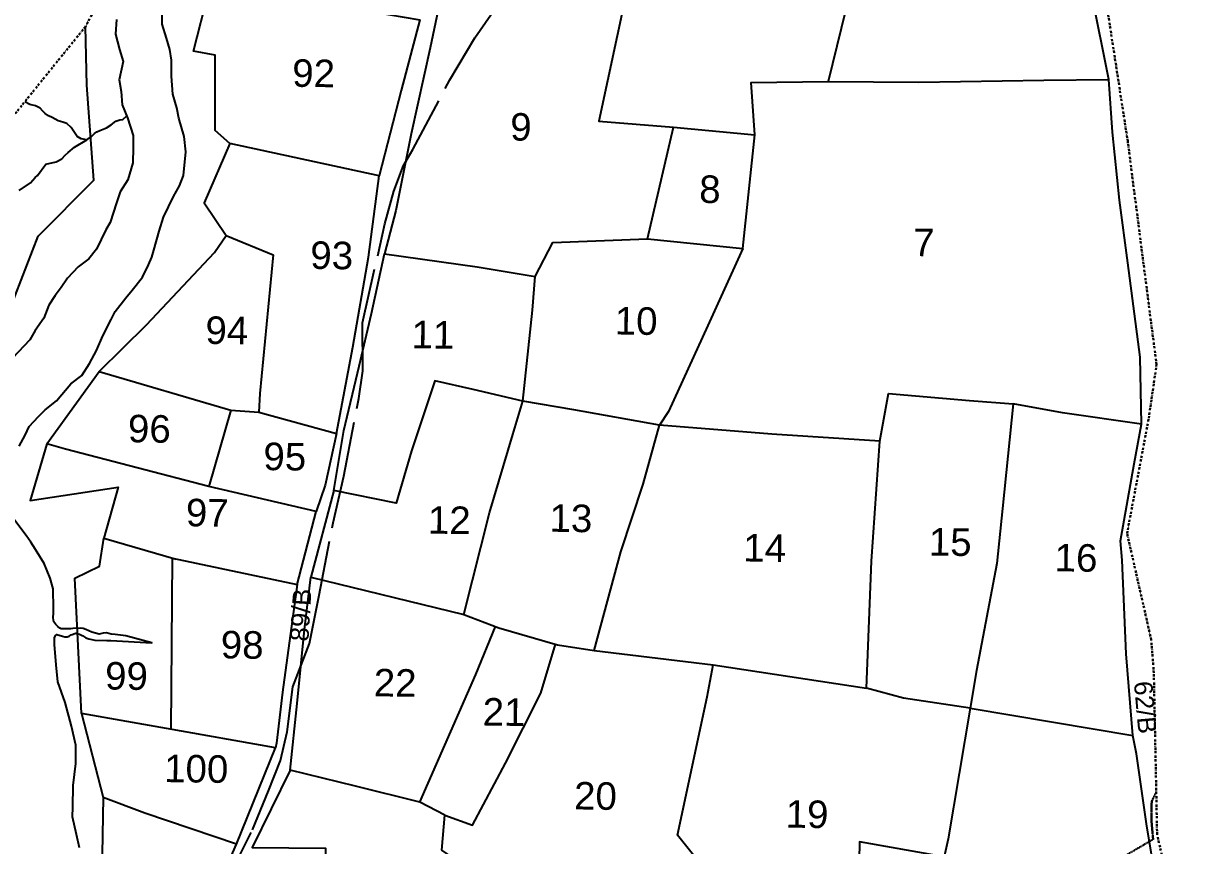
# Model space of a CAD drawing. Header units: inches. Extents: x 304037 to 460575, y 1453943 to 1639883.
# Drawn here: x 341790 to 342833, y 1600364 to 1601102 of the extents above; entities that cross this region are included whole.
import ezdxf

# ---------------------------------------------------------------- set-up
doc = ezdxf.new("R2010")
doc.units = ezdxf.units.IN
doc.header["$MEASUREMENT"] = 0
for name, pattern in [('ACAD_ISO02W100', [15, 12, -3]), ('ACAD_ISO07W100', [3, 0, -3]), ('BORDER', [1.75, 0.5, -0.25, 0.5, -0.25, 0, -0.25])]:
    doc.linetypes.add(name, pattern=pattern)
for name, color, linetype in [('CARTTRACK', 30, 'ACAD_ISO02W100'), ('NALA', 4, 'Continuous'), ('SURVEY_BND', 7, 'Continuous'), ('SURVEY_NO', 7, 'Continuous'), ('VILLAGE_AREA', 1, 'Continuous')]:
    doc.layers.add(name, color=color, linetype=linetype)
doc.layers.add('FOOTPATH', color=150, linetype='ACAD_ISO07W100', lineweight=30)
doc.layers.add('VILL_BOUNDARY', color=6, linetype='BORDER', lineweight=30)
doc.styles.get("Standard").update_dxf_attribs({"font": 'arial.ttf'})

# ---------------------------------------------------------------- blocks, each defined once
blk = doc.blocks.new('KANUPURUPALLE')
at = {"layer": 'CARTTRACK'}
blk.add_lwpolyline([(-557.6, 938.52), (-552.1, 949.91), (-548.72, 958.45), (-546.24, 965.1), (-544.83, 971.34), (-543.75, 981.15), (-540.24, 990.68), (-538.26, 1001.22), (-535.45, 1017.03), (-533.21, 1027.26), (-530.21, 1044.25), (-529.38, 1050.27), (-529.63, 1060.72), (-525.04, 1082.35), (-523.18, 1089.52), (-521.14, 1095.12), (-519.16, 1098.69), (-511.32, 1113.95), (-505.95, 1123.15), (-499.32, 1133.04)], dxfattribs=at)
at = {"layer": 'FOOTPATH', "ltscale": 0.001}
blk.add_lwpolyline([(-363.74, 945.67), (-355.8, 950.48), (-356.22, 954.61), (-356.22, 958.74), (-355.26, 960.81)], dxfattribs=at)
at = {"layer": 'NALA'}
for points in [[(-589.73, 945.48), (-590.47, 948.33), (-591.35, 952.18), (-591.35, 954.3), (-591.35, 959.02), (-590.81, 963.84), (-590.86, 967.85), (-591.84, 971.92), (-593.31, 977.06), (-594.93, 981.61), (-595.37, 985.3), (-595.8, 989.74), (-595.81, 990.67), (-595.81, 991.26), (-595.55, 991.73), (-595.4, 991.92), (-595.3, 991.92), (-594.07, 991.58), (-593.54, 991.41), (-593.06, 991.39), (-592.63, 991.58), (-592.21, 991.88), (-591.2, 992.21), (-590.37, 992.02), (-589.68, 991.66), (-589, 991.26), (-588.3, 991.05), (-587.01, 990.74), (-584.43, 990.71), (-583.53, 990.71), (-574.58, 990.36), (-580.3, 991.79), (-582.61, 992.06), (-583.49, 992.13), (-584.47, 992.38), (-585.23, 992.3), (-586.07, 992.11), (-587.71, 992.49), (-588.98, 993.04), (-589.59, 993.31), (-590.14, 993.37), (-591.83, 993.23), (-592.26, 993.16), (-593.29, 993.16), (-594.39, 993.16), (-594.66, 993.29), (-595.15, 993.63), (-595.59, 994.05), (-596, 994.66), (-596.14, 995.51), (-596.14, 996.6), (-596.14, 997.47), (-596.23, 1001.81), (-596.92, 1004.14), (-598.3, 1007.34), (-600.2, 1010.36), (-601.24, 1011.91), (-602.28, 1013.38), (-605.05, 1016.89)], [(-604.09, 1032.86), (-602.8, 1035.28), (-601.93, 1037.18), (-599.94, 1039.34), (-598.56, 1040.8), (-596.05, 1042.79), (-592.98, 1046.59), (-590.67, 1048.43), (-588.97, 1051.04), (-587.54, 1053.95), (-586.18, 1057.16), (-584.4, 1060.75), (-583.57, 1062.45), (-581.26, 1065.5), (-579.89, 1067.16), (-577.74, 1070.03), (-576.41, 1072.72), (-575.7, 1074.43), (-575.28, 1075.98), (-574.18, 1080.14), (-573.28, 1083.2), (-571.2, 1087.69), (-569.91, 1090.06), (-569.07, 1092.33), (-568.66, 1097.5), (-569.07, 1100.79), (-570.25, 1104.83), (-570.74, 1107.02), (-571.61, 1110), (-571.95, 1113.93), (-571.99, 1117.44), (-572.41, 1119.73), (-573.2, 1122.23), (-574.18, 1125.21), (-574.18, 1128.38)], [(-584.1, 1126.13), (-584.34, 1122.95), (-583.42, 1119.58), (-582.55, 1117.01), (-583.38, 1112.98), (-582.87, 1110.45), (-582.63, 1107.52), (-581.44, 1104.74), (-580.17, 1100.87), (-580.13, 1098.17), (-580.13, 1094.96), (-581.21, 1091.24), (-582.79, 1088.55), (-583.59, 1086.14), (-584.93, 1081.82), (-585.85, 1080.27), (-587.79, 1075.99), (-589.46, 1073.85), (-591.76, 1072.11), (-594.07, 1069.63), (-595.42, 1067.57), (-596.69, 1065.79), (-598, 1063.65), (-599.11, 1060.83), (-600.93, 1058.06), (-602.04, 1056.04), (-605.82, 1051.96)], [(-590.23, 1099.81), (-591.46, 1100.01), (-592.37, 1100.49), (-593.72, 1102.46), (-594.62, 1103.3), (-595.53, 1103.59), (-596.56, 1103.84), (-597.85, 1104.55), (-598.69, 1104.91), (-599.43, 1105.39), (-599.92, 1105.94), (-600.5, 1106.55), (-601.53, 1107.03), (-602.75, 1107.36), (-603.9, 1107.91)], [(-604.83, 1088.54), (-602.38, 1090.25), (-601.41, 1091.41), (-600.86, 1091.89), (-599.11, 1094.38), (-596.85, 1094.93), (-595.6, 1095.61), (-594.92, 1096.38), (-594.27, 1097.02), (-592.89, 1098.15), (-590.23, 1099.81), (-589.17, 1100.65), (-588.56, 1101.19), (-588.1, 1101.61), (-587.43, 1101.9), (-585.97, 1102.45), (-585.01, 1103.16), (-584.01, 1103.97), (-583.1, 1104.29), (-582.43, 1104.32), (-581.6, 1105.12)]]:
    blk.add_lwpolyline(points, dxfattribs=at)
at = {"layer": 'SURVEY_BND'}
for points in [[(-387.05, 1200.29), (-402.99, 1198.69), (-408.09, 1185.99), (-414.04, 1168.64), (-420.79, 1149.88), (-428.82, 1114.74), (-409.08, 1114.86), (-381.84, 1115.66), (-367.72, 1115.94), (-371.65, 1134.45), (-374.95, 1146.77), (-376.25, 1177.58), (-381.21, 1185.3), (-387.05, 1200.29)], [(-511.35, 1143.1), (-515.67, 1120.9), (-519.6, 1102.04), (-522.68, 1085.34), (-525, 1075.82), (-504.81, 1073.29), (-492.1, 1071.32), (-488.38, 1078.81), (-467.77, 1079.86), (-462.43, 1104.31)], [(-559.08, 1099.45), (-562.27, 1102.25), (-562.53, 1118.66), (-567.26, 1119.48), (-564.17, 1132.36), (-562.52, 1139.83), (-548.02, 1137.72), (-549.92, 1133.15), (-548.48, 1131.81), (-524.9, 1128.05), (-518.01, 1126.97), (-521.91, 1111.48), (-526.43, 1092.84)], [(-473.2, 1132.91), (-478.73, 1105.39), (-462.43, 1104.31), (-444.68, 1102.85), (-445.62, 1114.24), (-428.82, 1114.74)], [(-609.78, 869.19), (-631.38, 873.16), (-648.99, 877.23), (-643.34, 899.23), (-636.91, 923.74), (-640.6, 924.74), (-637.74, 944.94), (-635.34, 959.89), (-627.61, 967.07), (-623.98, 991.12), (-622.13, 1004.63), (-620.5, 1030.26), (-619.68, 1046.99), (-607.68, 1059.36), (-600.54, 1078.7), (-588.58, 1091.02), (-590.41, 1111.7), (-590.9, 1124.45)], [(-359.58, 1040.92), (-360.03, 1055.55), (-363.03, 1076.09), (-365.02, 1089.68), (-366.71, 1104.54), (-367.72, 1115.94)], [(-467.77, 1079.86), (-446.93, 1078.04), (-444.68, 1102.85)], [(-534.98, 1036.56), (-531.66, 1055.39), (-528.49, 1075.04), (-526.43, 1092.84), (-559.08, 1099.45), (-564.45, 1086.45), (-559.59, 1079.33), (-549.3, 1075.29), (-551.8, 1045.05), (-551.96, 1040.97)], [(-586.9, 1049.33), (-576.66, 1059.68), (-562.09, 1075.62), (-559.59, 1079.33)], [(-446.93, 1078.04), (-454.38, 1061.15), (-462.71, 1042.31), (-464.57, 1039.33), (-483.28, 1042.38), (-494.46, 1044.16), (-492.61, 1064.01), (-492.1, 1071.32)], [(-494.46, 1044.16), (-505.29, 1046.5), (-513.69, 1048.33), (-518.54, 1032.99), (-521.72, 1021.53), (-535.4, 1024.12), (-533.4, 1037.17), (-530.22, 1051.28), (-527.68, 1062.82), (-525, 1075.82)], [(-598.08, 1033.39), (-586.9, 1049.33), (-558.07, 1041.34), (-562.6, 1024.62)], [(-416.56, 1036.43), (-414.77, 1046.87), (-397.1, 1045.56), (-387.57, 1045.03), (-389.57, 1022.12), (-390.64, 1010.17), (-394.79, 986.77), (-396.02, 978.5), (-410.62, 980.49), (-418.7, 982.57)], [(-535.4, 1024.12), (-540.11, 1005.16), (-506.67, 997.46), (-501.36, 1019.69), (-496.55, 1036.8), (-494.46, 1044.16)], [(-396.02, 978.5), (-360.49, 973.04), (-362.2, 990.81), (-363.35, 1011.27), (-363.81, 1015.42), (-361.04, 1032.25), (-359.58, 1040.92), (-376.79, 1043.15), (-387.57, 1045.03)], [(-558.07, 1041.34), (-551.96, 1040.97), (-534.98, 1036.56), (-537.26, 1025.25), (-539.14, 1019.48)], [(-506.67, 997.46), (-499.04, 994.66), (-486.15, 991.13), (-478.16, 990.01), (-472.66, 1011.56), (-467.96, 1026.39), (-464.57, 1039.33)], [(-478.16, 990.01), (-452.18, 987.23), (-418.7, 982.57), (-418.01, 1010.31), (-416.56, 1036.43), (-440.08, 1037.68), (-464.57, 1039.33)], [(-543.06, 1003.5), (-539.14, 1019.48), (-562.6, 1024.62), (-593.96, 1032.29), (-598.08, 1033.39), (-601.54, 1021.05), (-582.42, 1024.21), (-585.35, 1013.01)], [(-589.7, 974.73), (-591.6, 1004.25), (-586.23, 1006.92), (-585.35, 1013.01), (-569.52, 1008.7)], [(-570.12, 971.55), (-570.34, 1008.86), (-543.06, 1003.5), (-546, 980.02), (-547.1, 968.86), (-547.31, 967.86)], [(-515.68, 956.45), (-529.78, 959.71), (-544.05, 962.99), (-542.72, 977.58), (-541.38, 993.71), (-540.11, 1005.16)], [(-510.23, 953.67), (-515.68, 956.45), (-503.88, 984.44), (-499.72, 994.91)], [(-452.05, 922.37), (-480.51, 928.39), (-490.36, 930.05), (-497.86, 932.37), (-496.74, 936.72), (-510.76, 946), (-510.23, 953.67), (-504.16, 951.57), (-497.18, 965.15), (-489.68, 980.53), (-486.62, 991.26)], [(-396.02, 978.5), (-400.45, 949.97), (-401.3, 946.05), (-419.77, 949.06), (-419.85, 933.22), (-421.5, 913.63), (-441.72, 919.58), (-452.05, 922.37), (-451.09, 939.88), (-459.49, 950.01), (-453.41, 980.26), (-452.18, 987.23)], [(-555.57, 946.74), (-547.31, 967.86), (-571.17, 971.71), (-589.7, 974.73), (-584.74, 956.48)], [(-401.03, 903.32), (-369.37, 891.84), (-348, 884.93), (-351.65, 916.04), (-353.57, 933.25), (-357.28, 953.85), (-359.68, 969.03), (-360.49, 973.04)], [(-544.05, 962.99), (-552.14, 946.04), (-536.12, 946.1), (-535.6, 919.73), (-523.59, 915.99), (-513.7, 928.05), (-501.17, 926.83), (-497.86, 932.37)], [(-570.14, 912.36), (-560.16, 935.78), (-555.57, 946.74), (-575.58, 953.23), (-584.74, 956.48), (-584.81, 940.1), (-581.41, 936.27), (-584.31, 915.16)]]:
    blk.add_lwpolyline(points, dxfattribs=at)
at = {"layer": 'VILL_BOUNDARY'}
blk.add_lwpolyline([(-350.72, 934.25), (-354.94, 951.52), (-356.13, 986.78), (-356.8, 993.99), (-362.38, 1017.1), (-357.99, 1042.24), (-356.46, 1054), (-363.39, 1102.58), (-371.67, 1151.81), (-372.69, 1175.93), (-378.45, 1187.7), (-386.72, 1202.54), (-405.98, 1200.52), (-428.95, 1203.55), (-478.78, 1190.06), (-501.34, 1182.4), (-533.09, 1175.65), (-576.84, 1151.36), (-590.9, 1124.45), (-611.85, 1097.79)], dxfattribs=at)
blk.add_lwpolyline([(-350.72, 934.25), (-354.94, 951.52), (-356.13, 986.78), (-356.8, 993.99), (-362.38, 1017.1), (-357.99, 1042.24), (-356.46, 1054), (-363.39, 1102.58), (-371.67, 1151.81), (-372.69, 1175.93), (-378.45, 1187.7), (-386.72, 1202.54), (-405.98, 1200.52), (-428.95, 1203.55), (-478.78, 1190.06), (-501.34, 1182.4), (-533.09, 1175.65), (-576.84, 1151.36), (-590.9, 1124.45), (-611.85, 1097.79)], dxfattribs=at)
at = {"layer": 'SURVEY_NO'}
for s, p in [('92', (-545.67, 1111.99)), ('9', (-498, 1100.91)), ('8', (-456.63, 1087.88)), ('7', (-409.85, 1076.91)), ('93', (-541.19, 1072.35)), ('10', (-474.65, 1058.95)), ('94', (-563.82, 1055.69)), ('11', (-518.91, 1055.35)), ('96', (-580.42, 1034.01)), ('95', (-550.82, 1028.35)), ('97', (-567.54, 1015.88)), ('12', (-514.79, 1014.98)), ('13', (-488.28, 1015.75)), ('14', (-445.97, 1009.85)), ('15', (-405.55, 1011.69)), ('16', (-378.08, 1008.62)), ('98', (-559.55, 987.19)), ('99', (-584.67, 980.06)), ('22', (-526.1, 979.36)), ('21', (-502.29, 973.32)), ('100', (-571.53, 960.04)), ('20', (-482.11, 955.3)), ('19', (-435.94, 951.95))]:
    blk.add_text(s, height=6, dxfattribs=at).set_placement(p)
for s, rotation, p in [('89/B', 87.3304, (-540.49, 991.03)), ('62/B', 275.861, (-360.46, 984.73))]:
    blk.add_text(s, height=4, rotation=rotation, dxfattribs=at).set_placement(p)

msp = doc.modelspace()

# ---------------------------------------------------------------- block references
at = {"layer": 'VILLAGE_AREA', "xscale": 4.11690545397391, "yscale": 4.116905454022344, "zscale": 4.116905453970031, "rotation": 359.2242586303323}
msp.add_blockref('KANUPURUPALLE', (344216, 1596437.2), dxfattribs=at)

doc.saveas('drawing.dxf')
